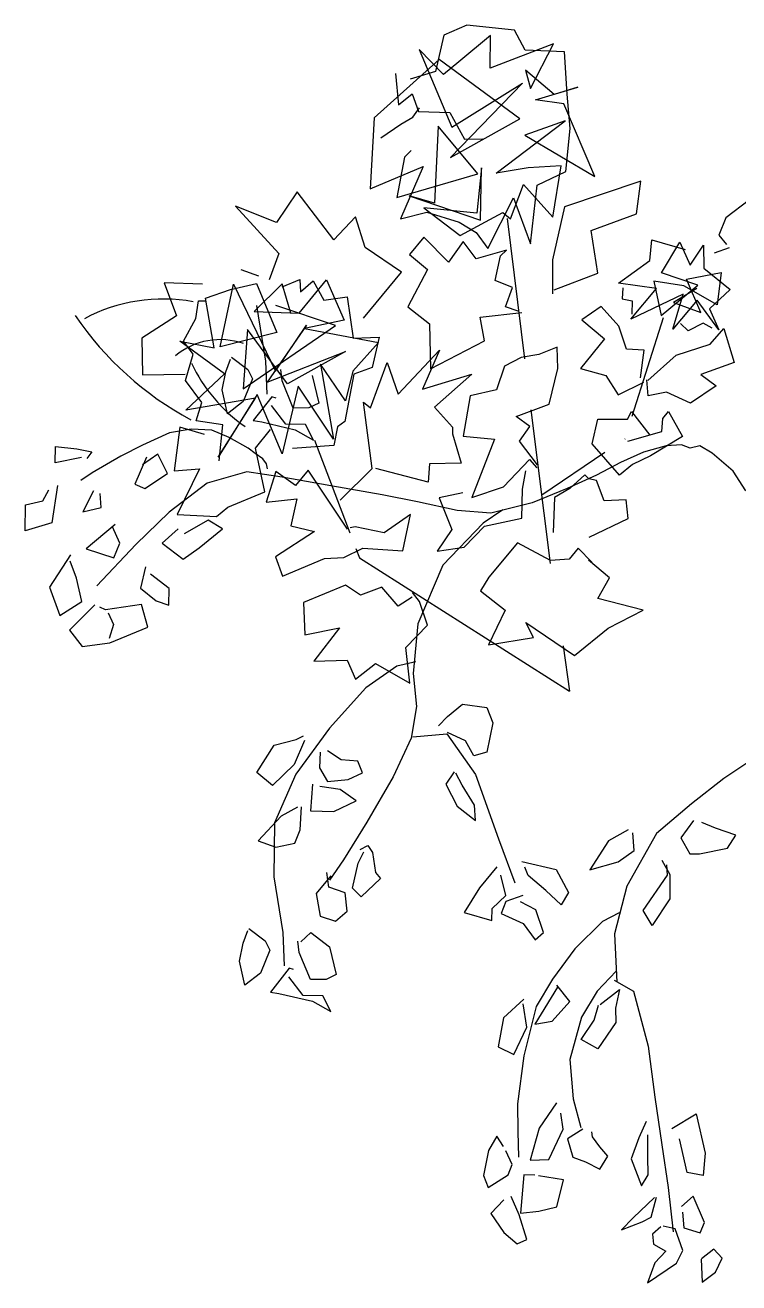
# Model space of a CAD drawing. Header units: millimetres. Extents: x 284148 to 331264, y 78716 to 101523.
# Drawn here: x 308134 to 309058, y 93752 to 95380 of the extents above; entities that cross this region are included whole.
import ezdxf

# ---------------------------------------------------------------- set-up
doc = ezdxf.new("R2010")
doc.units = ezdxf.units.MM

# ---------------------------------------------------------------- blocks, each defined once
blk = doc.blocks.new('A$C6BD37C71')
for p, q in [((571.7, 1628.5), (541.7, 1615.6)), ((633.4, 1622), (571.7, 1628.5)), ((541.7, 1615.6), (531.1, 1568.3)), ((602.1, 1615.2), (561.1, 1581.2)), ((601.8, 1572.8), (602.1, 1615.2)), ((647.3, 1596), (633.4, 1622)), ((541.4, 1564.5), (509.9, 1596.8)), ((509.9, 1596.8), (552.2, 1496.6)), ((683.8, 1604.5), (601.8, 1572.8)), ((698.2, 1594), (647.3, 1596)), ((654.2, 1546.4), (683.8, 1604.5)), ((535.9, 1584), (451.7, 1508.4)), ((640.2, 1507.3), (535.9, 1584)), ((561.1, 1581.2), (541.4, 1564.5)), ((701.5, 1539.3), (698.2, 1594)), ((479.4, 1566), (483.2, 1525.5)), ((531.1, 1568.3), (498.2, 1558.7)), ((684.5, 1538.5), (647.6, 1570.2)), ((647.6, 1570.2), (654.2, 1546.4)), ((643.7, 1553.5), (550.5, 1457)), ((552.2, 1496.6), (643.7, 1553.5)), ((660.5, 1531.6), (715.4, 1548.4)), ((715.4, 1548.4), (684.5, 1538.5)), ((483.2, 1525.5), (501, 1539.7)), ((501, 1539.7), (509.1, 1516.7)), ((697.3, 1526.7), (660.5, 1531.6)), ((705.2, 1494.6), (701.5, 1539.3)), ((501.8, 1509.4), (510.4, 1521.6)), ((509.1, 1516.7), (549.6, 1515.2)), ((549.6, 1515.2), (568.4, 1480.7)), ((737.4, 1432.4), (697.3, 1526.7)), ((451.7, 1508.4), (446.7, 1416.5)), ((460.2, 1482.7), (486, 1500.3)), ((486, 1500.3), (501.8, 1509.4)), ((550.5, 1457), (640.2, 1507.3)), ((609.6, 1437), (698.8, 1504.8)), ((698.8, 1504.8), (646.5, 1485.9)), ((534.7, 1497.6), (529.9, 1398)), ((586, 1436), (534.7, 1497.6)), ((646.5, 1485.9), (737.4, 1432.4)), ((699.6, 1438.8), (705.2, 1494.6)), ((499.4, 1466), (490.8, 1457.5)), ((568.4, 1480.7), (592.4, 1481.4)), ((490.8, 1457.5), (481.1, 1405.5)), ((446.7, 1416.5), (515.2, 1445.5)), ((481.1, 1405.5), (586, 1436)), ((515.2, 1445.5), (485.9, 1377.6)), ((590.8, 1443.9), (584.4, 1385)), ((589.1, 1375.9), (590.8, 1443.9)), ((651.2, 1443.6), (609.6, 1437)), ((693.9, 1446.3), (651.2, 1443.6)), ((662.5, 1421.1), (699.6, 1438.8)), ((683.1, 1380), (693.9, 1446.3)), ((628.1, 1377.7), (645, 1422.1)), ((645, 1422.1), (683.1, 1380)), ((653.9, 1345.5), (662.5, 1421.1)), ((796.8, 1426.5), (697.9, 1393.3)), ((791.2, 1384.1), (796.8, 1426.5)), ((352, 1412.5), (325.3, 1372.9)), ((399.6, 1350.7), (352, 1412.5)), ((529.9, 1398), (497.2, 1407.4)), ((497.2, 1407.4), (589.1, 1375.9)), ((598.8, 1339.4), (632.1, 1404.7)), ((632.1, 1404.7), (653.9, 1345.5)), ((937.4, 1402.5), (907, 1379.1)), ((325.3, 1372.9), (272.2, 1394.3)), ((272.2, 1394.3), (328.3, 1332.8)), ((485.9, 1377.6), (520, 1386.3)), ((584.4, 1385), (515.9, 1391.8)), ((515.9, 1391.8), (563.2, 1356.3)), ((520, 1386.3), (561.6, 1373.5)), ((563.2, 1356.3), (618.3, 1385.8)), ((618.3, 1385.8), (628.1, 1377.7)), ((697.9, 1393.3), (682.4, 1324.5)), ((427.4, 1380.3), (399.6, 1350.7)), ((440.2, 1340.5), (427.4, 1380.3)), ((561.6, 1373.5), (583.7, 1360.1)), ((646.9, 1196.4), (624.2, 1378.1)), ((732.5, 1362.8), (791.2, 1384.1)), ((907, 1379.1), (897.6, 1356.7)), ((516, 1353.8), (497.6, 1331.7)), ((547.8, 1321.8), (516, 1353.8)), ((583.7, 1360.1), (598.8, 1339.4)), ((741.2, 1307.3), (732.5, 1362.8)), ((897.6, 1356.7), (907.9, 1344.6)), ((487.2, 1308.7), (440.2, 1340.5)), ((566.9, 1348.5), (547.8, 1321.8)), ((583.5, 1326), (566.9, 1348.5)), ((623, 1337.1), (583.5, 1326)), ((615.4, 1329.9), (623, 1337.1)), ((808.5, 1323.8), (811, 1350.4)), ((811, 1350.4), (854.4, 1338.1)), ((823.7, 1307.7), (847.1, 1347.7)), ((847.1, 1347.7), (860.5, 1317.5)), ((860.5, 1317.5), (877.8, 1343.5)), ((877.8, 1343.5), (878.4, 1313.7)), ((911.3, 1340.1), (891.8, 1333.4)), ((328.3, 1332.8), (315.8, 1298.9)), ((497.6, 1331.7), (520.8, 1312.3)), ((608.4, 1297.8), (615.4, 1329.9)), ((682.4, 1324.5), (682.4, 1280.6)), ((767.9, 1294.5), (808.5, 1323.8)), ((279, 1312.1), (301.9, 1304)), ((437.8, 1249.2), (487.2, 1308.7)), ((520.8, 1312.3), (495.3, 1263.6)), ((684.8, 1285.8), (741.2, 1307.3)), ((870.4, 1291.8), (823.7, 1307.7)), ((856.1, 1299.5), (900.8, 1308.1)), ((878.4, 1313.7), (912.6, 1286.2)), ((900.8, 1308.1), (895.7, 1266.4)), ((229.7, 1293.1), (180, 1294.7)), ((180, 1294.7), (195.9, 1252.3)), ((252.5, 1212), (269.6, 1293.1)), ((265.7, 1286.3), (299.5, 1294.1)), ((269.6, 1293.1), (323.8, 1180.4)), ((332.7, 1293.5), (296.2, 1257.8)), ((299.5, 1294.1), (325.7, 1230.7)), ((332.4, 1289.5), (355.3, 1299.1)), ((343.8, 1255.7), (332.7, 1293.5)), ((354.4, 1255.7), (390, 1298.9)), ((355.3, 1299.1), (356.3, 1283)), ((356.3, 1283), (372.6, 1297.5)), ((372.6, 1297.5), (386.7, 1272.6)), ((390, 1298.9), (412.9, 1246.6)), ((630.8, 1288.9), (608.4, 1297.8)), ((621.8, 1263.9), (630.8, 1288.9)), ((817.2, 1287.4), (767.9, 1294.5)), ((773.7, 1288.4), (772.7, 1274.2)), ((783.7, 1247.6), (817.2, 1287.4)), ((852.7, 1290.8), (813.6, 1297.2)), ((813.6, 1297.2), (823.2, 1252.4)), ((823.2, 1252.4), (870.4, 1291.8)), ((869.5, 1287.4), (839.2, 1269.5)), ((895.7, 1266.4), (852.7, 1290.8)), ((874.4, 1256.6), (856.1, 1299.5)), ((221, 1248.6), (224.3, 1271.5)), ((224.3, 1271.5), (233.3, 1271.5)), ((233.4, 1274.8), (265.7, 1286.3)), ((244.5, 1210.7), (233.4, 1274.8)), ((386.7, 1272.6), (416.6, 1276.8)), ((416.6, 1276.8), (424.7, 1223.3)), ((772.7, 1274.2), (785.5, 1271.4)), ((851.6, 1280.2), (783.7, 1247.6)), ((785.5, 1271.4), (785.1, 1254.1)), ((838.1, 1235), (851.6, 1280.2)), ((869.6, 1272.2), (838.1, 1235)), ((898, 1234.1), (869.6, 1272.2)), ((912.6, 1286.2), (885.5, 1261.2)), ((296.2, 1257.8), (354.4, 1255.7)), ((299.4, 1265.5), (311.1, 1193.5)), ((401.5, 1239.4), (324.4, 1265.3)), ((495.3, 1263.6), (523.2, 1241.8)), ((588.9, 1250.4), (642.7, 1256.5)), ((638.2, 1258.3), (621.8, 1263.9)), ((745.4, 1264.2), (720.5, 1247.1)), ((768.3, 1238.8), (745.4, 1264.2)), ((839.2, 1269.5), (874.4, 1256.6)), ((885.5, 1261.2), (898, 1234.1)), ((195.9, 1252.3), (150.8, 1223.1)), ((204.9, 1219.2), (221, 1248.6)), ((282.3, 1157.4), (401.5, 1239.4)), ((363.9, 1240.1), (313.4, 1166.1)), ((323.8, 1180.4), (363.9, 1240.1)), ((412.9, 1246.6), (361.4, 1235.7)), ((523.2, 1241.8), (524.6, 1183.5)), ((594.6, 1219.9), (588.9, 1250.4)), ((720.5, 1247.1), (750, 1222.4)), ((778.2, 1208.9), (768.3, 1238.8)), ((785.7, 1122), (826.1, 1249.8)), ((858, 1232.7), (848, 1242)), ((877.7, 1242.6), (858, 1232.7)), ((889, 1236.3), (877.7, 1242.6)), ((150.8, 1223.1), (151.7, 1175.9)), ((325.7, 1230.7), (252.5, 1212)), ((287.9, 1234.2), (282.3, 1157.4)), ((339.5, 1164), (287.9, 1234.2)), ((361.4, 1235.7), (457.1, 1217.6)), ((424.7, 1223.3), (458.2, 1224.4)), ((458.2, 1224.4), (449.1, 1185.1)), ((750, 1222.4), (718.8, 1184.1)), ((886.4, 1215.3), (904.2, 1235.7)), ((904.2, 1235.7), (917.6, 1191.5)), ((257.8, 1177.2), (200.1, 1219.4)), ((200.1, 1219.4), (244.5, 1210.7)), ((217.3, 1202.6), (204.9, 1219.2)), ((313.4, 1166.1), (414.5, 1205.8)), ((414.5, 1205.8), (339.5, 1164)), ((457.1, 1217.6), (424.2, 1180.5)), ((482.8, 1150.5), (536.2, 1207.6)), ((536.2, 1207.6), (514.4, 1157)), ((524.6, 1183.5), (594.6, 1219.9)), ((688.4, 1211.7), (664.8, 1202)), ((689.3, 1184.1), (688.4, 1211.7)), ((801.3, 1207.8), (778.2, 1208.9)), ((796.5, 1171.8), (801.3, 1207.8)), ((842.5, 1201.1), (886.4, 1215.3)), ((207.3, 1168.5), (217.3, 1202.6)), ((259.8, 1179.8), (265.8, 1196.1)), ((266.9, 1198.7), (288.3, 1182.8)), ((311.1, 1193.5), (312.8, 1150.6)), ((414.6, 1142.1), (382.4, 1189.5)), ((382.4, 1189.5), (399, 1092.6)), ((447.1, 1133.1), (468.7, 1191.5)), ((468.7, 1191.5), (482.8, 1150.5)), ((642, 1198), (620.2, 1186.8)), ((664.8, 1202), (642, 1198)), ((806.1, 1168.4), (842.5, 1201.1)), ((917.6, 1191.5), (874.5, 1176)), ((151.7, 1175.9), (206.9, 1176.5)), ((208.1, 1129.8), (257.8, 1177.2)), ((254.9, 1156.3), (259.8, 1179.8)), ((288.3, 1182.8), (294.2, 1170.5)), ((332.4, 1167.8), (330.7, 1182.6)), ((371.3, 1175), (380.1, 1139.1)), ((425.5, 1176.6), (413.8, 1115.4)), ((424.2, 1180.5), (414.6, 1142.1)), ((449.1, 1185.1), (425.5, 1176.6)), ((514.4, 1157), (578.3, 1176.6)), ((578.3, 1176.6), (529.7, 1134)), ((620.2, 1186.8), (610.2, 1156.2)), ((678, 1137.6), (689.3, 1184.1)), ((718.8, 1184.1), (751.5, 1174.7)), ((751.5, 1174.7), (767.3, 1149.6)), ((874.5, 1176), (894.4, 1161.4)), ((228.8, 1139.7), (207.3, 1168.5)), ((261.7, 1125.4), (254.9, 1156.3)), ((294.2, 1170.5), (282.3, 1141.1)), ((347, 1132.5), (332.4, 1167.8)), ((353.5, 1161.2), (332.5, 1073.6)), ((399, 1092.6), (353.5, 1161.2)), ((610.2, 1156.2), (576.1, 1148.7)), ((767.3, 1149.6), (800.7, 1166.2)), ((806.4, 1148.4), (804.6, 1169.1)), ((894.4, 1161.4), (861.2, 1139.2)), ((298, 1145.5), (208.1, 1129.8)), ((300.1, 1150.2), (249.8, 1069.3)), ((249.8, 1069.3), (298, 1145.5)), ((282.3, 1141.1), (261.7, 1125.4)), ((319.3, 1147.2), (295.2, 1116.4)), ((332.5, 1073.6), (300.1, 1150.2)), ((324.9, 1145.5), (319.3, 1147.2)), ((449, 1054.3), (437.7, 1140.4)), ((437.7, 1140.4), (447.1, 1133.1)), ((576.1, 1148.7), (566.7, 1096.3)), ((829.9, 1153.2), (806.4, 1148.4)), ((861.2, 1139.2), (829.9, 1153.2)), ((221.5, 1116.2), (228.8, 1139.7)), ((337.3, 1111.9), (318.9, 1136.1)), ((367, 1132.8), (347, 1132.5)), ((380.1, 1139.1), (367, 1132.8)), ((529.7, 1134), (553.1, 1107.9)), ((635.4, 1121.9), (678, 1137.6)), ((680, 931.2), (655.1, 1130.5)), ((779.5, 1118.3), (784.8, 1128.3)), ((784.8, 1128.3), (808.6, 1097.4)), ((825.5, 1119.1), (832.7, 1128.1)), ((832.7, 1128.1), (850.6, 1096)), ((200, 1107.8), (192.9, 1051.6)), ((232.1, 1098.4), (200, 1107.8)), ((256, 1110.9), (221.5, 1116.2)), ((250.9, 1064.3), (256, 1110.9)), ((295.2, 1116.4), (306.1, 1114.7)), ((306.1, 1114.7), (349.6, 1104.6)), ((363, 1111.4), (337.3, 1111.9)), ((373.3, 1091.1), (363, 1111.4)), ((404.3, 1108.2), (399.4, 1084.3)), ((413.8, 1115.4), (404.3, 1108.2)), ((553.1, 1107.9), (553, 1099.5)), ((653.3, 1108.9), (635.4, 1121.9)), ((640, 1089.6), (653.3, 1108.9)), ((733.9, 1086.2), (741.3, 1118.2)), ((741.3, 1118.2), (779.5, 1118.3)), ((823.9, 1102.3), (825.5, 1119.1)), ((298, 1080.8), (317.4, 1105.1)), ((349.6, 1104.6), (373.3, 1091.1)), ((374.5, 1091.2), (420.1, 971.2)), ((553, 1099.5), (564.5, 1061.3)), ((566.7, 1096.3), (607.5, 1092.5)), ((607.5, 1092.5), (578, 1016.9)), ((776.1, 1092.6), (776.4, 1092.8)), ((779.8, 1089.9), (823.9, 1102.3)), ((850.6, 1096), (809.5, 1070.9)), ((38.9, 1061.8), (39.1, 1083)), ((39.1, 1083), (66.7, 1079.8)), ((66.7, 1079.8), (86.4, 1075.8)), ((86.4, 1075.8), (79.8, 1067.2)), ((310, 1024.4), (298, 1080.8)), ((399.4, 1084.3), (346.1, 1080.2)), ((662.9, 1059.1), (640, 1089.6)), ((750.4, 1075.2), (668.6, 1020.1)), ((769.1, 1045.9), (733.9, 1086.2)), ((72.7, 1068.5), (38.9, 1061.8)), ((157.2, 1068.9), (142.1, 1034)), ((171.8, 1072.8), (152, 1059.2)), ((184.3, 1048.1), (171.8, 1072.8)), ((523.1, 1060.4), (521.6, 1036.6)), ((564.5, 1061.3), (523.1, 1060.4)), ((619.1, 1030.6), (652.9, 1066)), ((652.9, 1066), (662.4, 1055.5)), ((785.9, 1059.8), (769.1, 1045.9)), ((809.5, 1070.9), (785.9, 1059.8)), ((155, 1028.7), (184.3, 1048.1)), ((192.9, 1051.6), (225.7, 1054.2)), ((225.7, 1054.2), (196.6, 994.8)), ((324.6, 1050.5), (311.9, 1011)), ((349.9, 1032.3), (324.6, 1050.5)), ((366.1, 1052.3), (349.9, 1032.3)), ((417.2, 975.7), (366.1, 1052.3)), ((407.6, 1013.6), (449, 1054.3)), ((521.6, 1036.6), (454, 1054.3)), ((643.8, 1027.6), (647.8, 1051.2)), ((724.2, 1046.4), (704.8, 1028.6)), ((729.4, 1040.9), (724.2, 1046.4)), ((22.7, 1012.7), (30.4, 1026.8)), ((41.9, 1032.6), (34.4, 984)), ((142.1, 1034), (155, 1028.7)), ((578, 1016.9), (619.1, 1030.6)), ((642.6, 990), (643.8, 1027.6)), ((704.8, 1028.6), (685.3, 1016.7)), ((739.3, 1038.9), (729.4, 1040.9)), ((749.5, 1012.6), (739.3, 1038.9)), ((0.4, 1007.2), (22.7, 1012.7)), ((88.6, 1025.7), (74.7, 998.5)), ((98.5, 1003.9), (97, 1022)), ((262.1, 1004.3), (310, 1024.4)), ((311.9, 1011), (351.5, 1015.1)), ((351.5, 1015.1), (343.7, 980)), ((566.3, 1022.7), (536, 1016.4)), ((536, 1016.4), (552.1, 975.4)), ((685.3, 1016.7), (683.4, 971.4)), ((777.8, 1013.9), (749.5, 1012.6)), ((780.4, 989.7), (777.8, 1013.9)), ((0, 973.9), (0.4, 1007.2)), ((74.7, 998.5), (98.5, 1003.9)), ((196.6, 994.8), (247.8, 992.4)), ((247.8, 992.4), (262.1, 1004.3)), ((498.5, 994.9), (464.8, 971.2)), ((488.8, 947.6), (498.5, 994.9)), ((618.3, 1000.7), (592.7, 983.7)), ((34.4, 984), (0, 973.9)), ((116.6, 982), (79, 950.3)), ((122.7, 957.8), (113, 978.8)), ((236.9, 987.4), (205.6, 969.8)), ((255.5, 976.2), (236.9, 987.4)), ((343.7, 980), (374.4, 972.9)), ((427.3, 978.8), (420.6, 977.5)), ((464.8, 971.2), (427.3, 978.8)), ((592.7, 983.7), (540.7, 929.3)), ((568.1, 952.7), (594.5, 979.8)), ((594.5, 979.8), (642.6, 990)), ((729.9, 965.5), (780.4, 989.7)), ((197.9, 976.5), (177.3, 957.7)), ((225.3, 951.6), (255.5, 976.2)), ((374.4, 972.9), (323.9, 940.2)), ((552.1, 975.4), (533.3, 947.4)), ((79, 950.3), (114.8, 938.7)), ((114.8, 938.7), (122.7, 957.8)), ((177.3, 957.7), (204.3, 937.2)), ((204.3, 937.2), (225.3, 951.6)), ((412.4, 939), (437.1, 951.4)), ((427.8, 950.9), (432.5, 938.8)), ((437.1, 951.4), (488.8, 947.6)), ((533.3, 947.4), (568.1, 952.7)), ((637.2, 958.3), (599.9, 913.6)), ((680, 935.2), (637.2, 958.3)), ((715.8, 951.2), (704, 937.2)), ((733.3, 933.2), (715.8, 951.2)), ((58.8, 942.6), (31.4, 900.7)), ((66.5, 912.4), (58, 934.6)), ((323.9, 940.2), (332.9, 915.1)), ((332.9, 915.1), (387.5, 937.7)), ((387.5, 937.7), (412.4, 939)), ((432.5, 938.8), (704.3, 766)), ((540.7, 929.3), (508.2, 853.3)), ((704, 937.2), (680, 935.2)), ((756.2, 912.9), (728.9, 935.8)), ((73.4, 882.4), (66.5, 912.4)), ((155.8, 927), (149.4, 899.5)), ((186.2, 899.2), (162.4, 917.7)), ((599.9, 913.6), (589.1, 896.2)), ((741, 885.9), (756.2, 912.9)), ((31.4, 900.7), (44.9, 864.2)), ((149.4, 899.5), (169.7, 883.2)), ((186.1, 877.5), (186.2, 899.2)), ((414.4, 903.4), (360.4, 880.8)), ((434.2, 890.4), (414.4, 903.4)), ((461.5, 900.9), (434.2, 890.4)), ((482.7, 876.2), (461.5, 900.9)), ((589.1, 896.2), (621.1, 870.9)), ((44.9, 864.2), (73.4, 882.4)), ((169.7, 883.2), (186.1, 877.5)), ((360.4, 880.8), (361.9, 838.9)), ((501, 887.9), (482.7, 876.2)), ((510.5, 882.4), (501.2, 893.9)), ((520.9, 851.4), (510.5, 882.4)), ((800, 870.9), (741, 885.9)), ((90.3, 877.7), (57.4, 845)), ((103.8, 871.6), (96.6, 874.8)), ((150.6, 878.2), (103.8, 871.6)), ((107.5, 867.5), (114.1, 852.3)), ((158.8, 849), (150.6, 878.2)), ((621.1, 870.9), (599.7, 826.2)), ((754.6, 847.8), (800, 870.9)), ((114.1, 852.3), (108.6, 834.2)), ((109.7, 828.5), (158.8, 849)), ((361.9, 838.9), (407, 847.9)), ((407, 847.9), (373.7, 804.8)), ((492.8, 822.5), (520.9, 851.4)), ((508.2, 853.3), (502.3, 789)), ((658.1, 835.8), (647.8, 855.1)), ((647.8, 855.1), (710.8, 812.3)), ((710.8, 812.3), (754.6, 847.8)), ((57.4, 845), (73.8, 824)), ((599.7, 826.2), (658.1, 835.8)), ((73.8, 824), (109.7, 828.5)), ((497.7, 776.4), (492.8, 822.5)), ((696.3, 824.7), (704.3, 766)), ((373.7, 804.8), (416.6, 806.3)), ((416.6, 806.3), (427.4, 781.5)), ((427.4, 781.5), (453.2, 801.8)), ((481.2, 798.6), (440.8, 770.3)), ((453.2, 801.8), (497.7, 776.4)), ((505.8, 804.3), (481.2, 798.6)), ((502.3, 789), (506.6, 746.4)), ((440.8, 770.3), (394, 718.2)), ((546.5, 733.1), (565.9, 749.3)), ((565.9, 749.3), (597.5, 744.9)), ((506.6, 746.4), (499.4, 705.3)), ((535.1, 721.3), (546.5, 733.1)), ((597.5, 744.9), (605.3, 725.3)), ((394, 718.2), (350.5, 658.6)), ((605.3, 725.3), (597.3, 687.2)), ((322.1, 696.2), (350.6, 703.4)), ((361.7, 702.2), (348, 671.3)), ((350.6, 703.4), (360.4, 708.3)), ((499.4, 705.3), (476.4, 655.3)), ((570, 702), (546.7, 712.8)), ((580.5, 682.2), (570, 702)), ((299.7, 660.7), (322.1, 696.2)), ((382, 687.3), (380.8, 666.7)), ((408.9, 677), (391.2, 688.8)), ((597.3, 687.2), (580.5, 682.2)), ((348, 671.3), (320.1, 644)), ((430.5, 675.4), (408.9, 677)), ((436.7, 660.4), (430.5, 675.4)), ((320.1, 644), (299.7, 660.7)), ((350.5, 658.6), (322.5, 595.8)), ((380.8, 666.7), (391.1, 649.2)), ((391.1, 649.2), (417.9, 651.7)), ((417.9, 651.7), (436.7, 660.4)), ((476.4, 655.3), (442.1, 596.4)), ((555.2, 661.6), (544.5, 645.9)), ((565.8, 644.2), (557.5, 659.9)), ((372, 645.5), (369.3, 611.1)), ((407.6, 638.8), (381.3, 642.8)), ((428.6, 624.1), (407.6, 638.8)), ((544.5, 645.9), (558.9, 617)), ((581.5, 618.4), (565.8, 644.2)), ((399.6, 610.4), (428.6, 624.1)), ((331.1, 604.1), (301.4, 572.2)), ((352.5, 615.8), (331.1, 604.1)), ((355.8, 586.7), (357.6, 616.2)), ((369.3, 611.1), (399.6, 610.4)), ((558.9, 617), (582.8, 598.5)), ((582.8, 598.5), (581.5, 618.4)), ((322.5, 595.8), (321.8, 525.5)), ((348.9, 569.2), (355.8, 586.7)), ((442.1, 596.4), (412, 547.8)), ((780.4, 586.7), (754.9, 572.5)), ((864.8, 598.6), (848.5, 576.3)), ((893.5, 588.8), (875.6, 596)), ((919.7, 579.6), (893.5, 588.8)), ((301.4, 572.2), (324.4, 564)), ((754.9, 572.5), (730.8, 534.7)), ((788.4, 559.8), (786.3, 582.7)), ((848.5, 576.3), (860.1, 555.4)), ((909.2, 563), (919.7, 579.6)), ((324.4, 564), (348.9, 569.2)), ((430.8, 543.6), (438.1, 558)), ((433.6, 560.9), (443.3, 566.3)), ((443.3, 566.3), (449.7, 557.4)), ((449.7, 557.4), (453.4, 531.2)), ((767.4, 545), (788.4, 559.8)), ((860.1, 555.4), (872.6, 555.5)), ((872.6, 555.5), (909.2, 563)), ((412, 547.8), (393.8, 521.3)), ((423.5, 511.2), (430.8, 543.6)), ((610.3, 538.5), (587.9, 511.3)), ((643, 545.4), (687.3, 535.1)), ((651.2, 527.3), (646.8, 538.1)), ((730.8, 534.7), (767.4, 545)), ((824, 547.2), (834.5, 528.8)), ((831.4, 527.9), (830.5, 541.1)), ((321.8, 525.5), (333.5, 453.5)), ((395.4, 527.2), (376.7, 504.2)), ((392.8, 512.2), (390.6, 531.5)), ((459.8, 523.7), (435, 500)), ((453.4, 531.2), (459.8, 523.7)), ((622, 501.5), (615.7, 528)), ((673.8, 508), (651.2, 527.3)), ((687.3, 535.1), (703.1, 505.2)), ((799.8, 482.1), (831.4, 527.9)), ((834.5, 528.8), (834.4, 497.4)), ((414, 505), (392.8, 512.2)), ((416.6, 481.3), (414, 505)), ((435, 500), (423.5, 511.2)), ((587.9, 511.3), (568.2, 479.3)), ((693.9, 489.4), (673.8, 508)), ((703.1, 505.2), (693.9, 489.4)), ((376.7, 504.2), (381.6, 474.7)), ((604.2, 484.8), (622, 501.5)), ((621.9, 493.7), (616, 478.2)), ((644.3, 501.5), (621.9, 493.7)), ((661.1, 482.9), (641.3, 493.3)), ((834.4, 497.4), (811.7, 462.7)), ((381.6, 474.7), (401.8, 468.5)), ((401.8, 468.5), (416.6, 481.3)), ((568.2, 479.3), (604, 469)), ((604, 469), (604.2, 484.8)), ((616, 478.2), (644.7, 465.2)), ((670.8, 453.7), (661.1, 482.9)), ((768.7, 478.9), (747.3, 467.7)), ((811.7, 462.7), (799.8, 482.1)), ((282.2, 439.8), (288.2, 456.2)), ((289.4, 458.8), (310.7, 442.8)), ((644.7, 465.2), (659.9, 444.3)), ((747.3, 467.7), (711.5, 432.3)), ((277.3, 416.4), (282.2, 439.8)), ((310.7, 442.8), (316.6, 430.6)), ((333.5, 453.5), (335.2, 410.6)), ((354.8, 427.9), (353.1, 442.6)), ((356.6, 441.7), (369.8, 453.5)), ((369.8, 453.5), (393.7, 435)), ((659.9, 444.3), (670.8, 453.7)), ((316.6, 430.6), (304.7, 401.1)), ((369.4, 392.6), (354.8, 427.9)), ((393.7, 435), (402.5, 399.1)), ((711.5, 432.3), (682.5, 393.2)), ((284.1, 385.5), (277.3, 416.4)), ((341.7, 407.3), (317.6, 376.5)), ((347.4, 405.6), (341.7, 407.3)), ((304.7, 401.1), (284.1, 385.5)), ((359.7, 372), (341.3, 396.1)), ((389.4, 392.8), (369.4, 392.6)), ((402.5, 399.1), (389.4, 392.8)), ((682.5, 393.2), (661.4, 357.6)), ((762.2, 391.9), (787.3, 377.8)), ((317.6, 376.5), (328.5, 374.7)), ((328.5, 374.7), (372, 364.7)), ((689, 382.9), (659.8, 335)), ((704.8, 364.1), (687.9, 385.4)), ((744, 360.3), (769.2, 379.9)), ((769.2, 379.9), (764.2, 355.5)), ((787.3, 377.8), (806.3, 306.4)), ((385.4, 371.5), (359.7, 372)), ((372, 364.7), (395.7, 351.2)), ((395.7, 351.2), (385.4, 371.5)), ((645.3, 367.1), (619.1, 343.1)), ((649.4, 330.9), (644.6, 361.4)), ((681.9, 338.6), (704.8, 364.1)), ((736.4, 340.3), (741.9, 359.7)), ((619.1, 343.1), (612, 305.7)), ((661.4, 357.6), (645.6, 293.9)), ((764.2, 355.5), (764.6, 337.2)), ((632.5, 295.5), (649.4, 330.9)), ((659.8, 335), (681.9, 338.6)), ((719.7, 315.1), (736.4, 340.3)), ((764.6, 337.2), (741.2, 302.8)), ((741.2, 302.8), (719.7, 315.1)), ((612, 305.7), (632.5, 295.5)), ((645.6, 293.9), (637.4, 231.8)), ((806.3, 306.4), (815.1, 240.5)), ((637.4, 231.8), (637.7, 195.9)), ((687.7, 233.2), (665.4, 200.1)), ((815.1, 240.5), (824, 178.8)), ((696.1, 199.1), (693.3, 219.5)), ((837, 199.8), (868.6, 218.8)), ((868.6, 218.8), (880, 167.9)), ((637.7, 195.9), (638.5, 162.9)), ((665.4, 200.1), (653.8, 158.7)), ((677.7, 159.6), (696.1, 199.1)), ((721.7, 199), (701.8, 186.3)), ((734.4, 189), (733.4, 195.6)), ((803.7, 208.9), (794.1, 187.9)), ((610.6, 190), (599.6, 171.4)), ((619, 176.6), (610.6, 190)), ((701.8, 186.3), (708.8, 162.8)), ((743.8, 176.3), (734.4, 189)), ((794.1, 187.9), (784.4, 160.4)), ((805.9, 163.4), (805.8, 191.5)), ((856.6, 142.8), (846.9, 186.3)), ((599.6, 171.4), (593.4, 138.9)), ((630.4, 153.4), (622, 171)), ((743.7, 147.2), (754.1, 163.8)), ((754.1, 163.8), (743.8, 176.3)), ((806.5, 140), (805.9, 163.4)), ((824, 178.8), (832.2, 123.4)), ((880, 167.9), (877.3, 139.1)), ((625, 140), (630.4, 153.4)), ((653.8, 158.7), (677.7, 159.6)), ((708.8, 162.8), (725.3, 156.6)), ((725.3, 156.6), (743.7, 147.2)), ((784.4, 160.4), (797.7, 125.7)), ((593.4, 138.9), (599.4, 123.4)), ((599.4, 123.4), (625, 140)), ((645.5, 139.9), (640.9, 90.3)), ((659.7, 139.5), (645.5, 139.9)), ((696.6, 133.3), (664.4, 138.5)), ((688.1, 98.3), (696.6, 133.3)), ((797.7, 125.7), (806.5, 140)), ((877.3, 139.1), (856.6, 142.8)), ((832.2, 123.4), (838.6, 66.1)), ((619.6, 107.6), (602.5, 89.7)), ((639.3, 88), (628.8, 111.9)), ((664.7, 92.9), (688.1, 98.3)), ((814.5, 110.3), (786.9, 84.1)), ((810, 85.2), (817.2, 111.1)), ((864.5, 112.2), (849.4, 98.9)), ((879.1, 78.3), (864.5, 112.2)), ((602.5, 89.7), (619.7, 65.3)), ((649.3, 56.1), (639.3, 88)), ((640.9, 90.3), (664.7, 92.9)), ((786.9, 84.1), (771.8, 68.5)), ((798.7, 78.9), (810, 85.2)), ((850.7, 91.4), (852.4, 71.1)), ((619.7, 65.3), (636.7, 50.4)), ((771.8, 68.5), (798.7, 78.9)), ((822.7, 72.4), (811.9, 63.1)), ((841.2, 70), (825.8, 73.3)), ((851.3, 41.8), (841.2, 70)), ((852.4, 71.1), (873.7, 64.8)), ((873.7, 64.8), (879.1, 78.3)), ((636.7, 50.4), (649.3, 56.1)), ((811.9, 63.1), (813.1, 50)), ((813.1, 50), (829.3, 41)), ((829.3, 41), (815, 26.1)), ((843.1, 25.3), (851.3, 41.8)), ((891.3, 43.7), (875.3, 31.2)), ((902.2, 31.9), (891.3, 43.7)), ((815, 26.1), (805.3, 0)), ((805.3, 0), (843.1, 25.3)), ((875.1, 30.6), (876.3, 1)), ((893.3, 13.8), (902.2, 31.9)), ((876.3, 1), (893.3, 13.8))]:
    blk.add_line(p, q)
for points in [[(313.7, 1054), (312.4, 1060.6), (307.5, 1067.1), (297.8, 1073.7), (288.8, 1080.6), (263.8, 1094.6), (241.4, 1103.9), (214.8, 1105.5), (186.8, 1100.8), (151.7, 1084.5), (124, 1070.2), (86.7, 1048.7), (72.1, 1038.8)], [(932.6, 1025.6), (916.2, 1050.8), (889, 1074.4), (873.3, 1083.6), (860.7, 1080.7), (849.4, 1085), (829.7, 1083.9), (800.4, 1075.6), (770.4, 1062.1), (739.6, 1046), (701.7, 1028.5), (656.2, 1009.9), (602.6, 996.5), (559, 1000.1), (507.7, 1011.3), (461.9, 1020.3), (395.8, 1032.1), (332.5, 1043.3), (286.8, 1050.1), (235.7, 1035.5), (186.3, 997.9), (143, 955.9), (92.6, 902.3)], [(998.9, 966.8), (1013.8, 962.5), (1004, 957.6), (993.8, 949.3), (981, 937.6), (976.3, 928.5), (977.7, 915), (982, 900.5), (993.1, 868.9), (1002.3, 824.4), (1000, 783.2), (988.9, 733.6), (970.2, 700.5), (944.3, 679.8), (904.4, 653), (862.2, 620.1), (817.1, 581.7), (778.6, 513.4), (762.6, 451.9), (765.6, 389.1)], [(501.7, 706.8), (545.9, 710.8), (582.9, 658.4), (612.8, 574.7), (633.7, 518)], [(764.9, 403.7), (740.3, 377.7), (720.1, 343.8), (705, 289), (709.3, 238.1), (719.2, 201.1)]]:
    blk.add_lwpolyline(points)
for centre, radius, start, end in [((178.4, 1058.7), 215.2, 79.5907, 118.2463), ((414.4, 1489.6), 422.4, 214.1508, 241.7244), ((252.3, 1131), 90.3, 70.4908, 129.7513), ((403.8, 1279.5), 208.3, 205.1438, 235.0632)]:
    blk.add_arc(centre, radius, start, end)

msp = doc.modelspace()

# ---------------------------------------------------------------- block references
msp.add_blockref('A$C6BD37C71', (308134.3, 93751.7))

doc.saveas('drawing.dxf')
